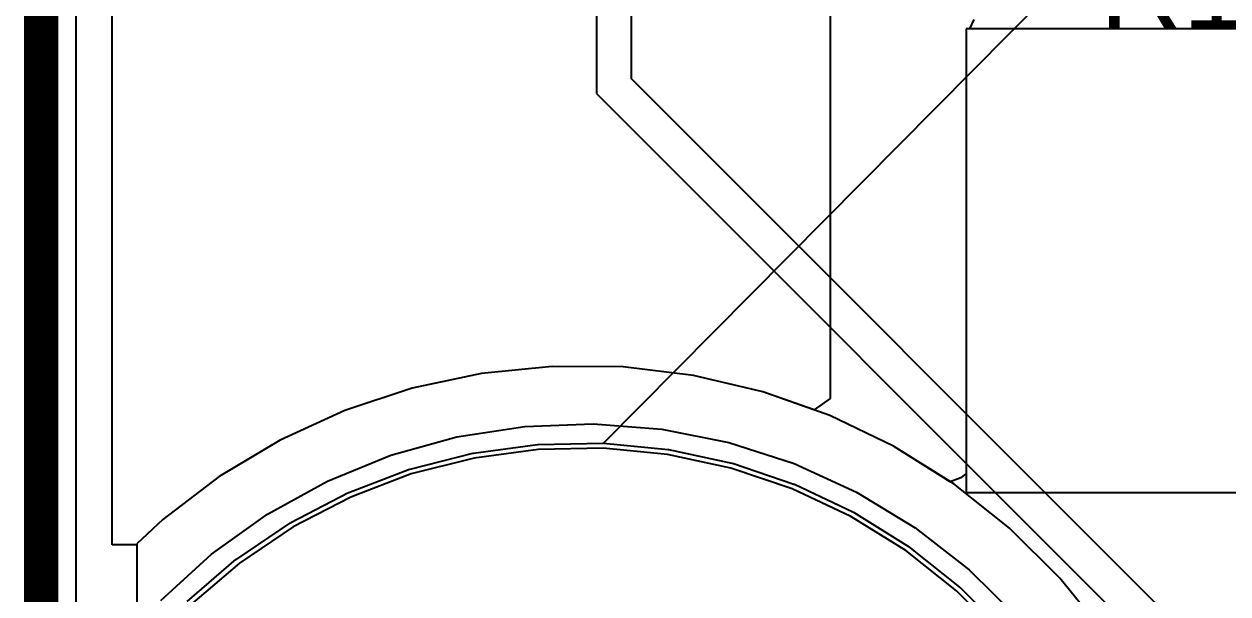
# Model space of a CAD drawing. Header units: inches. Extents: x 0 to 5379, y 0 to 5429.
# Drawn here: x -0.19 to 13.19, y 10.65 to 16.97 of the extents above; entities that cross this region are included whole.
import ezdxf

# ---------------------------------------------------------------- set-up
doc = ezdxf.new("R2010")
doc.units = ezdxf.units.IN
for name, color, linetype in [('Board Outline', 216, 'Continuous'), ('Bottom Layer', 5, 'Continuous'), ('Bottom Solder', 6, 'Continuous'), ('GND01', 16, 'Continuous'), ('GND02', 76, 'Continuous'), ('PWR', 156, 'Continuous'), ('SIG 01', 90, 'Continuous'), ('Top Layer', 1, 'Continuous'), ('Top Overlay', 2, 'Continuous'), ('Top Solder', 216, 'Continuous')]:
    doc.layers.add(name, color=color, linetype=linetype)
doc.styles.add('Arial', font='', dxfattribs={"height": 0.2})
doc.styles.get('Arial').set_extended_font_data('Arial')

msp = doc.modelspace()

# ---------------------------------------------------------------- linework, layer by layer
at = {"layer": 'Board Outline'}
msp.add_lwpolyline([(0, 0, 0.381, 0.381, 0), (0, 220, 0.381, 0.381, 0)], format="xyseb", dxfattribs=at)
at = {"layer": 'Bottom Layer'}
for p, q in [((0.388, 9.671), (0.388, 210.329)), ((5.678, 13.174), (4.893, 13.096)), ((5.678, 13.174), (4.893, 13.096)), ((6.467, 13.167), (5.678, 13.174)), ((6.467, 13.167), (5.678, 13.174)), ((7.25, 13.072), (6.467, 13.167)), ((7.25, 13.072), (6.467, 13.167)), ((4.893, 13.096), (4.122, 12.932)), ((4.893, 13.096), (4.122, 12.932)), ((8.018, 12.892), (7.25, 13.072)), ((8.018, 12.892), (7.25, 13.072)), ((4.122, 12.932), (3.373, 12.684)), ((4.122, 12.932), (3.373, 12.684)), ((8.762, 12.63), (8.018, 12.892)), ((8.762, 12.63), (8.018, 12.892)), ((3.373, 12.684), (2.656, 12.355)), ((3.373, 12.684), (2.656, 12.355)), ((9.472, 12.287), (8.762, 12.63)), ((9.472, 12.287), (8.762, 12.63)), ((4.62, 12.391), (5.373, 12.508)), ((5.373, 12.508), (6.135, 12.537)), ((6.135, 12.537), (6.895, 12.476)), ((6.895, 12.476), (7.642, 12.328)), ((2.656, 12.355), (1.979, 11.95)), ((2.656, 12.355), (1.979, 11.95)), ((3.886, 12.187), (4.62, 12.391)), ((7.642, 12.328), (8.368, 12.094)), ((3.181, 11.899), (3.886, 12.187)), ((5.523, 12.252), (4.81, 12.156)), ((6.243, 12.265), (5.523, 12.252)), ((6.959, 12.196), (6.243, 12.265)), ((7.663, 12.045), (6.959, 12.196)), ((10.14, 11.868), (9.472, 12.287)), ((10.14, 11.868), (9.472, 12.287)), ((4.81, 12.156), (4.112, 11.979)), ((8.345, 11.815), (7.663, 12.045)), ((8.368, 12.094), (9.061, 11.777)), ((1.979, 11.95), (1.35, 11.473)), ((1.979, 11.95), (1.35, 11.473)), ((4.112, 11.979), (3.439, 11.723)), ((2.513, 11.531), (3.181, 11.899)), ((8.996, 11.508), (8.345, 11.815)), ((9.061, 11.777), (9.712, 11.382)), ((10.759, 11.379), (10.14, 11.868)), ((10.759, 11.379), (10.14, 11.868)), ((3.439, 11.723), (2.8, 11.392)), ((1.893, 11.087), (2.513, 11.531)), ((9.608, 11.128), (8.996, 11.508)), ((1.35, 11.473), (1.064, 11.202)), ((1.35, 11.473), (1.064, 11.202)), ((2.8, 11.392), (2.203, 10.99)), ((9.712, 11.382), (10.313, 10.913)), ((11.32, 10.824), (10.759, 11.379)), ((11.32, 10.824), (10.759, 11.379)), ((1.064, 11.202), (1.064, 11.202)), ((1.064, 11.202), (1.064, 10.3)), ((1.064, 11.202), (1.064, 10.55)), ((10.172, 10.681), (9.608, 11.128)), ((1.329, 10.575), (1.893, 11.087)), ((2.203, 10.99), (1.656, 10.522)), ((10.313, 10.913), (10.856, 10.378)), ((11.817, 10.212), (11.32, 10.824)), ((11.817, 10.212), (11.32, 10.824)), ((10.681, 10.172), (10.172, 10.681))]:
    msp.add_line(p, q, dxfattribs=at)
at = {"layer": 'Bottom Solder'}
for p, q in [((6.245, 12.319), (5379.208, 5429.208)), ((5.522, 12.307), (6.242, 12.32)), ((6.242, 12.32), (6.245, 12.319)), ((6.245, 12.319), (6.248, 12.32)), ((6.248, 12.32), (6.965, 12.251)), ((4.098, 12.032), (4.796, 12.209)), ((4.796, 12.209), (4.799, 12.209)), ((4.799, 12.209), (4.802, 12.211)), ((4.802, 12.211), (5.516, 12.307)), ((5.516, 12.307), (5.519, 12.306)), ((5.519, 12.306), (5.522, 12.307)), ((6.965, 12.251), (6.967, 12.25)), ((6.967, 12.25), (6.971, 12.25)), ((6.971, 12.25), (7.675, 12.099)), ((7.675, 12.099), (7.677, 12.097)), ((7.677, 12.097), (7.681, 12.098)), ((7.681, 12.098), (8.363, 11.867)), ((3.419, 11.775), (4.092, 12.031)), ((4.092, 12.031), (4.096, 12.03)), ((4.096, 12.03), (4.098, 12.032)), ((2.775, 11.441), (3.414, 11.772)), ((3.414, 11.772), (3.417, 11.772)), ((3.417, 11.772), (3.419, 11.775)), ((8.363, 11.867), (8.365, 11.865)), ((8.365, 11.865), (8.369, 11.865)), ((8.369, 11.865), (9.02, 11.558)), ((9.02, 11.558), (9.022, 11.555)), ((9.022, 11.555), (9.025, 11.555)), ((9.025, 11.555), (9.637, 11.175)), ((2.172, 11.035), (2.769, 11.438)), ((2.769, 11.438), (2.772, 11.438)), ((2.772, 11.438), (2.775, 11.441)), ((9.637, 11.175), (9.639, 11.172)), ((9.639, 11.172), (9.642, 11.171)), ((9.642, 11.171), (10.206, 10.724)), ((1.62, 10.563), (2.167, 11.032)), ((2.167, 11.032), (2.17, 11.033)), ((2.17, 11.033), (2.172, 11.035)), ((10.206, 10.724), (10.208, 10.721)), ((10.208, 10.721), (10.211, 10.72)), ((10.211, 10.72), (10.72, 10.211))]:
    msp.add_line(p, q, dxfattribs=at)
at = {"layer": 'GND01'}
msp.add_line((0.388, 0.388), (0.388, 219.612), dxfattribs=at)
at = {"layer": 'GND02'}
msp.add_line((0.388, 0.388), (0.388, 219.612), dxfattribs=at)
at = {"layer": 'PWR'}
msp.add_line((0.388, 0.388), (0.388, 219.612), dxfattribs=at)
at = {"layer": 'SIG 01'}
for p, q in [((0.388, 0.388), (0.388, 219.612)), ((6.172, 31.528), (6.172, 16.366)), ((6.561, 16.366), (6.561, 31.528)), ((6.172, 16.366), (6.172, 16.205)), ((13.42, 9.507), (6.561, 16.366)), ((6.172, 16.205), (13.259, 9.118))]:
    msp.add_line(p, q, dxfattribs=at)
at = {"layer": 'Top Layer'}
for p, q in [((0.388, 9.671), (0.388, 72.415)), ((0.787, 11.191), (0.787, 62.687)), ((8.766, 26.587), (8.766, 12.817)), ((10.364, 17.025), (10.316, 16.923)), ((19.304, 16.923), (10.28, 16.923)), ((10.28, 16.923), (10.28, 11.773)), ((10.316, 16.923), (10.28, 16.923)), ((10.28, 16.923), (10.28, 11.985)), ((5.678, 13.174), (4.893, 13.096)), ((5.678, 13.174), (4.893, 13.096)), ((5.678, 13.174), (4.893, 13.096)), ((6.467, 13.167), (5.678, 13.174)), ((6.467, 13.167), (5.678, 13.174)), ((6.467, 13.167), (5.678, 13.174)), ((7.25, 13.072), (6.467, 13.167)), ((7.25, 13.072), (6.467, 13.167)), ((7.25, 13.072), (6.467, 13.167)), ((4.893, 13.096), (4.122, 12.932)), ((4.893, 13.096), (4.122, 12.932)), ((4.893, 13.096), (4.122, 12.932)), ((8.018, 12.892), (7.25, 13.072)), ((8.018, 12.892), (7.25, 13.072)), ((8.018, 12.892), (7.25, 13.072)), ((4.122, 12.932), (3.373, 12.684)), ((4.122, 12.932), (3.373, 12.684)), ((4.122, 12.932), (3.373, 12.684)), ((8.762, 12.63), (8.018, 12.892)), ((8.762, 12.63), (8.018, 12.892)), ((8.588, 12.691), (8.018, 12.892)), ((8.766, 12.817), (8.588, 12.691)), ((3.373, 12.684), (2.656, 12.355)), ((3.373, 12.684), (2.656, 12.355)), ((3.373, 12.684), (2.656, 12.355)), ((9.472, 12.287), (8.762, 12.63)), ((9.472, 12.287), (8.762, 12.63)), ((4.62, 12.391), (5.373, 12.508)), ((5.373, 12.508), (6.135, 12.537)), ((6.135, 12.537), (6.895, 12.476)), ((6.895, 12.476), (7.642, 12.328)), ((2.656, 12.355), (1.979, 11.95)), ((2.656, 12.355), (1.979, 11.95)), ((2.656, 12.355), (1.979, 11.95)), ((3.886, 12.187), (4.62, 12.391)), ((7.642, 12.328), (8.368, 12.094)), ((3.181, 11.899), (3.886, 12.187)), ((5.523, 12.252), (4.81, 12.156)), ((6.243, 12.265), (5.523, 12.252)), ((6.959, 12.196), (6.243, 12.265)), ((7.663, 12.045), (6.959, 12.196)), ((10.14, 11.868), (9.472, 12.287)), ((10.102, 11.892), (9.472, 12.287)), ((4.81, 12.156), (4.112, 11.979)), ((8.345, 11.815), (7.663, 12.045)), ((8.368, 12.094), (9.061, 11.777)), ((1.979, 11.95), (1.35, 11.473)), ((1.979, 11.95), (1.35, 11.473)), ((1.979, 11.95), (1.35, 11.473)), ((4.112, 11.979), (3.439, 11.723)), ((10.22, 11.935), (10.102, 11.892)), ((10.28, 11.985), (10.22, 11.935)), ((2.513, 11.531), (3.181, 11.899)), ((8.996, 11.508), (8.345, 11.815)), ((9.061, 11.777), (9.712, 11.382)), ((10.759, 11.379), (10.14, 11.868)), ((10.28, 11.773), (19.304, 11.773)), ((3.439, 11.723), (2.8, 11.392)), ((1.893, 11.087), (2.513, 11.531)), ((9.608, 11.128), (8.996, 11.508)), ((1.35, 11.473), (1.064, 11.202)), ((1.35, 11.473), (1.064, 11.202)), ((1.35, 11.473), (1.064, 11.202)), ((2.8, 11.392), (2.203, 10.99)), ((9.712, 11.382), (10.313, 10.913)), ((11.32, 10.824), (10.759, 11.379)), ((1.064, 11.191), (0.787, 11.191)), ((1.064, 11.202), (1.064, 11.202)), ((1.064, 11.202), (1.064, 10.3)), ((1.064, 11.202), (1.064, 10.55)), ((1.064, 11.202), (1.064, 11.191)), ((10.172, 10.681), (9.608, 11.128)), ((1.329, 10.575), (1.893, 11.087)), ((2.203, 10.99), (1.656, 10.522)), ((10.313, 10.913), (10.856, 10.378)), ((11.817, 10.212), (11.32, 10.824)), ((10.681, 10.172), (10.172, 10.681))]:
    msp.add_line(p, q, dxfattribs=at)
at = {"layer": 'Top Solder'}
for p, q in [((6.245, 12.319), (5379.208, 5429.208)), ((5.522, 12.307), (6.242, 12.32)), ((6.242, 12.32), (6.245, 12.319)), ((6.245, 12.319), (6.248, 12.32)), ((6.248, 12.32), (6.965, 12.251)), ((4.098, 12.032), (4.796, 12.209)), ((4.796, 12.209), (4.799, 12.209)), ((4.799, 12.209), (4.802, 12.211)), ((4.802, 12.211), (5.516, 12.307)), ((5.516, 12.307), (5.519, 12.306)), ((5.519, 12.306), (5.522, 12.307)), ((6.965, 12.251), (6.967, 12.25)), ((6.967, 12.25), (6.971, 12.25)), ((6.971, 12.25), (7.675, 12.099)), ((7.675, 12.099), (7.677, 12.097)), ((7.677, 12.097), (7.681, 12.098)), ((7.681, 12.098), (8.363, 11.867)), ((3.419, 11.775), (4.092, 12.031)), ((4.092, 12.031), (4.096, 12.03)), ((4.096, 12.03), (4.098, 12.032)), ((2.775, 11.441), (3.414, 11.772)), ((3.414, 11.772), (3.417, 11.772)), ((3.417, 11.772), (3.419, 11.775)), ((8.363, 11.867), (8.365, 11.865)), ((8.365, 11.865), (8.369, 11.865)), ((8.369, 11.865), (9.02, 11.558)), ((9.02, 11.558), (9.022, 11.555)), ((9.022, 11.555), (9.025, 11.555)), ((9.025, 11.555), (9.637, 11.175)), ((2.172, 11.035), (2.769, 11.438)), ((2.769, 11.438), (2.772, 11.438)), ((2.772, 11.438), (2.775, 11.441)), ((9.637, 11.175), (9.639, 11.172)), ((9.639, 11.172), (9.642, 11.171)), ((9.642, 11.171), (10.206, 10.724)), ((1.62, 10.563), (2.167, 11.032)), ((2.167, 11.032), (2.17, 11.033)), ((2.17, 11.033), (2.172, 11.035)), ((10.206, 10.724), (10.208, 10.721)), ((10.208, 10.721), (10.211, 10.72)), ((10.211, 10.72), (10.72, 10.211))]:
    msp.add_line(p, q, dxfattribs=at)

# ---------------------------------------------------------------- texts
at = {"layer": 'Top Overlay', "style": 'Arial'}
msp.add_text('R127', height=0.9144, dxfattribs=at).set_placement((11.761, 16.917))

doc.saveas('drawing.dxf')
